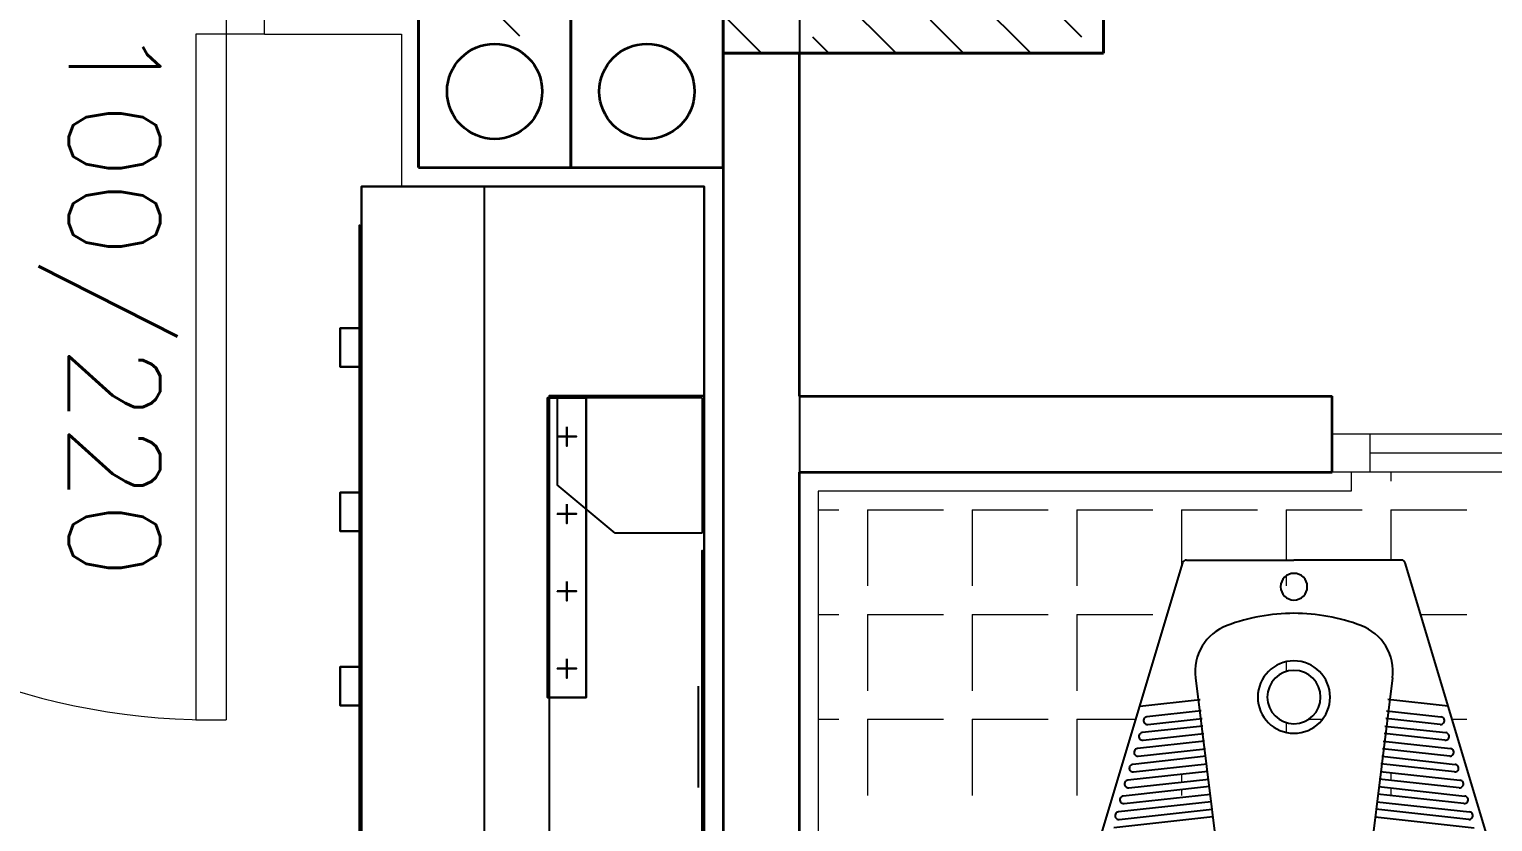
# Model space of a CAD drawing. Header units: inches. Extents: x -7543 to -822, y 102837 to 190349.
# Drawn here: x -831.5496 to -831.51116, y 102836.93425 to 102836.95506 of the extents above; entities that cross this region are included whole.
import ezdxf

# ---------------------------------------------------------------- set-up
doc = ezdxf.new("R2010")
doc.units = ezdxf.units.IN
doc.header["$MEASUREMENT"] = 0
doc.linetypes.add('DASHDOTX2', pattern=[2, 1, -0.5, 0, -0.5])
doc.layers.get('0').update_dxf_attribs({"lineweight": 25})
for name, color, linetype, lineweight in [('AKS', 1, 'Continuous', 25), ('ICOL', 55, 'Continuous', 25), ('İZ DÜŞÜM', 253, 'Continuous', 20), ('KOLON', 2, 'Continuous', 40), ('SIVA', 150, 'Continuous', 15), ('TARAMA', 8, 'Continuous', 25)]:
    doc.layers.add(name, color=color, linetype=linetype, lineweight=lineweight)
for name, color, linetype, lineweight, true_color in [('DUVAR', 7, 'Continuous', 35, 0xfc4642), ('KAPI', 7, 'Continuous', 18, 0xffb360), ('PENCERE', 7, 'Continuous', 18, 0xffb360), ('TEFRİŞ', 7, 'Continuous', 25, 0x78462c)]:
    doc.layers.add(name, color=color, linetype=linetype, lineweight=lineweight, true_color=true_color)
doc.styles.add('TXTX', font='TXTX')

# ---------------------------------------------------------------- blocks, each defined once
blk = doc.blocks.new('_Oblique')
at = {"color": 0, "linetype": 'ByBlock', "lineweight": -2}
blk.add_line((-0.5, -0.5), (0.5, 0.5), dxfattribs=at)

msp = doc.modelspace()

# ---------------------------------------------------------------- linework, layer by layer
at = {"layer": 'AKS', "linetype": 'DASHDOTX2', "ltscale": 10}
msp.add_line((-831.5293657724994, 102837.241780972), (-831.5293657724994, 102836.7293249838), dxfattribs=at)
at = {"layer": 'DUVAR'}
for p, q in [((-831.5393773943474, 102836.9514307916), (-831.5393773943474, 102836.9554307916)), ((-831.5393773943474, 102836.9554307916), (-831.5393773943474, 102836.9514307916)), ((-831.5353773943475, 102836.9514307916), (-831.5353773943475, 102836.9554307916)), ((-831.5353773943475, 102836.9554307916), (-831.5353773943475, 102836.9514307916)), ((-831.5313773943475, 102836.9514307916), (-831.5313773943475, 102836.9554307916)), ((-831.531377394348, 102836.9544307916), (-831.531377394348, 102836.919380539)), ((-831.531377394348, 102836.9544307916), (-831.531377394348, 102836.919380539)), ((-831.5293773943481, 102836.9544307916), (-831.5293773943481, 102836.9454307916)), ((-831.5393773943474, 102836.9514307916), (-831.5353773943475, 102836.9514307916)), ((-831.5353773943475, 102836.9514307916), (-831.5313773943475, 102836.9514307916)), ((-831.5293773943481, 102836.9454307916), (-831.5153773943481, 102836.9454307916)), ((-831.5153773943481, 102836.9434307916), (-831.5153773943481, 102836.9454307916)), ((-831.5293773943481, 102836.9434307916), (-831.5153773943481, 102836.9434307916)), ((-831.5293773943481, 102836.9434307916), (-831.5293773943481, 102836.9202089662))]:
    msp.add_line(p, q, dxfattribs=at)
for centre in [(-831.5373773943475, 102836.9534307916), (-831.5333773943474, 102836.9534307916)]:
    msp.add_circle(centre, 0.00125, dxfattribs=at)
at = {"layer": 'İZ DÜŞÜM'}
for p, q in [((-831.51383315116, 102836.9434307916), (-831.51383315116, 102836.9431919001)), ((-831.528877394348, 102836.9424419001), (-831.52833315116, 102836.9424419001)), ((-831.5275831511601, 102836.9424419001), (-831.5275831511601, 102836.9404419001)), ((-831.5275831511601, 102836.9424419001), (-831.52558315116, 102836.9424419001)), ((-831.52483315116, 102836.9424419001), (-831.52483315116, 102836.9404419001)), ((-831.52483315116, 102836.9424419001), (-831.5228331511601, 102836.9424419001)), ((-831.5220831511601, 102836.9424419001), (-831.5220831511601, 102836.9404419001)), ((-831.5220831511601, 102836.9424419001), (-831.5200831511601, 102836.9424419001)), ((-831.51933315116, 102836.9424419001), (-831.51933315116, 102836.9409380491)), ((-831.51933315116, 102836.9424419001), (-831.5173331511601, 102836.9424419001)), ((-831.51658315116, 102836.9424419001), (-831.51658315116, 102836.9411238979)), ((-831.51658315116, 102836.9424419001), (-831.5145831511601, 102836.9424419001)), ((-831.51383315116, 102836.9424419001), (-831.51383315116, 102836.9411238979)), ((-831.51383315116, 102836.9424419001), (-831.5118331511601, 102836.9424419001)), ((-831.51658315116, 102836.9407070306), (-831.51658315116, 102836.9404419001)), ((-831.528877394348, 102836.9396919001), (-831.52833315116, 102836.9396919001)), ((-831.5275831511601, 102836.9396919001), (-831.5275831511601, 102836.9376919001)), ((-831.5275831511601, 102836.9396919001), (-831.52558315116, 102836.9396919001)), ((-831.52483315116, 102836.9396919001), (-831.52483315116, 102836.9376919001)), ((-831.52483315116, 102836.9396919001), (-831.5228331511601, 102836.9396919001)), ((-831.5220831511601, 102836.9396919001), (-831.5220831511601, 102836.9376919001)), ((-831.5220831511601, 102836.9396919001), (-831.5200831511601, 102836.9396919001)), ((-831.5130666505418, 102836.9396919001), (-831.5118331511601, 102836.9396919001)), ((-831.51658315116, 102836.9384513482), (-831.51658315116, 102836.9381929749)), ((-831.528877394348, 102836.9369419001), (-831.52833315116, 102836.9369419001)), ((-831.5275831511601, 102836.9369419001), (-831.5275831511601, 102836.9349419001)), ((-831.5275831511601, 102836.9369419001), (-831.52558315116, 102836.9369419001)), ((-831.52483315116, 102836.9369419001), (-831.52483315116, 102836.9349419001)), ((-831.52483315116, 102836.9369419001), (-831.5228331511601, 102836.9369419001)), ((-831.5220831511601, 102836.9369419001), (-831.5220831511601, 102836.9349419001)), ((-831.5220831511601, 102836.9369419001), (-831.5205320023389, 102836.9369419001)), ((-831.51658315116, 102836.9368548208), (-831.51658315116, 102836.9365964475)), ((-831.5159884487643, 102836.9369419001), (-831.5156265423872, 102836.9369419001)), ((-831.5122227974875, 102836.9369419001), (-831.5118331511601, 102836.9369419001)), ((-831.51933315116, 102836.9354955176), (-831.51933315116, 102836.935294325)), ((-831.51383315116, 102836.935540529), (-831.51383315116, 102836.935339332)), ((-831.51933315116, 102836.9350931232), (-831.51933315116, 102836.9349419001)), ((-831.51383315116, 102836.9351381324), (-831.51383315116, 102836.9349419001))]:
    msp.add_line(p, q, dxfattribs=at)
at = {"layer": 'KAPI'}
for p, q in [((-831.54442764688, 102836.9599307916), (-831.54442764688, 102836.9549307916)), ((-831.54342764688, 102836.9549307916), (-831.54342764688, 102836.9599307916)), ((-831.54522764688, 102836.9549307916), (-831.54522764688, 102836.9369307916)), ((-831.54442764688, 102836.9549307916), (-831.54522764688, 102836.9549307916)), ((-831.54342764688, 102836.9549307916), (-831.54442764688, 102836.9549307916)), ((-831.54442764688, 102836.9549307916), (-831.54442764688, 102836.9369307916)), ((-831.54522764688, 102836.9369307916), (-831.54442764688, 102836.9369307916))]:
    msp.add_line(p, q, dxfattribs=at)
msp.add_arc((-831.54482764688, 102836.9545307916), 0.01760454486773231, 178.6980473996314, 271.3019526717086, dxfattribs=at)
at = {"layer": 'KOLON'}
for p, q in [((-831.531377394348, 102836.9544307916), (-831.531377394348, 102836.9594307916)), ((-831.5213773943481, 102836.9594307916), (-831.5213773943481, 102836.9544307916)), ((-831.5213773943481, 102836.9544307916), (-831.531377394348, 102836.9544307916))]:
    msp.add_line(p, q, dxfattribs=at)
at = {"layer": 'PENCERE'}
for p, q in [((-831.505377394348, 102836.9444307916), (-831.5153773943481, 102836.9444307916)), ((-831.514377394348, 102836.9434307916), (-831.514377394348, 102836.9444307916)), ((-831.5063773943481, 102836.9439307916), (-831.514377394348, 102836.9439307916)), ((-831.505377394348, 102836.9434307916), (-831.5153773943481, 102836.9434307916))]:
    msp.add_line(p, q, dxfattribs=at)
at = {"layer": 'SIVA'}
for p, q in [((-831.54342764688, 102836.9549307916), (-831.539827141815, 102836.9549307916)), ((-831.539827141815, 102836.9549307916), (-831.539827141815, 102836.9509307916)), ((-831.531877394348, 102836.9509307916), (-831.539827141815, 102836.9509307916)), ((-831.531877394348, 102836.9191734323), (-831.531877394348, 102836.9509307916)), ((-831.5148773943481, 102836.9434307916), (-831.5148773943481, 102836.9429307916)), ((-831.5148773943481, 102836.9429307916), (-831.528877394348, 102836.9429307916)), ((-831.528877394348, 102836.9429307916), (-831.528877394348, 102836.920416073))]:
    msp.add_line(p, q, dxfattribs=at)
at = {"layer": 'TARAMA'}
for p, q in [((-831.5282922494184, 102836.9594307916), (-831.5232922494184, 102836.9544307916)), ((-831.531377394348, 102836.9589804026), (-831.5268277833244, 102836.9544307916)), ((-831.5228439912235, 102836.9557503003), (-831.521960107747, 102836.9548664169)), ((-831.531377394348, 102836.9554448687), (-831.5303633172304, 102836.9544307916)), ((-831.5259375833912, 102836.9553083586), (-831.5250600163685, 102836.9544307916)), ((-831.5290311755588, 102836.9548664169), (-831.5285955502744, 102836.9544307916))]:
    msp.add_line(p, q, dxfattribs=at)
at = {"layer": 'TEFRİŞ'}
for p, q in [((-831.5376535992308, 102836.9509307916), (-831.5376535992308, 102836.9193307916, 0.01625599999999997)), ((-831.5215147543481, 102836.9336660778), (-831.519298774348, 102836.9410526378)), ((-831.519202994348, 102836.9411238979), (-831.5163773943481, 102836.9411238979)), ((-831.513551814348, 102836.9411238979), (-831.5163773943481, 102836.9411238979)), ((-831.511240054348, 102836.9336660778), (-831.5134560143481, 102836.9410526378)), ((-831.5189674743481, 102836.9380275579), (-831.5180697543481, 102836.9308095779)), ((-831.5137873343481, 102836.9380275579), (-831.5146850543481, 102836.9308095779)), ((-831.5320297943481, 102836.9378147916), (-831.5320297943481, 102836.9354587916)), ((-831.5320297943481, 102836.9377507116), (-831.5320297943481, 102836.9357043916)), ((-831.5204284543481, 102836.9372870378), (-831.518844754348, 102836.9374602779)), ((-831.512326354348, 102836.9372870378), (-831.5139100543481, 102836.9374602779)), ((-831.5188121343481, 102836.9371620578), (-831.520240314348, 102836.9370058379)), ((-831.520218554348, 102836.9368070178), (-831.5187903943481, 102836.9369632379)), ((-831.5125362543481, 102836.9368070178), (-831.513964414348, 102836.9369632379)), ((-831.5139426743481, 102836.9371620578), (-831.512514494348, 102836.9370058379)), ((-831.518768654348, 102836.9367644179), (-831.520365114348, 102836.9365897978)), ((-831.520343374348, 102836.9363909778), (-831.518746894348, 102836.9365655978)), ((-831.512411434348, 102836.9363909778), (-831.5140079143481, 102836.9365655978)), ((-831.513986154348, 102836.9367644179), (-831.512389694348, 102836.9365897978)), ((-831.5320297943481, 102836.9362665916), (-831.5320297943481, 102836.9351518916)), ((-831.5187251543481, 102836.9363667978), (-831.520489934348, 102836.9361737579)), ((-831.520468174348, 102836.9359749378), (-831.518703414348, 102836.9361679779)), ((-831.5122866143481, 102836.9359749378), (-831.514051394348, 102836.9361679779)), ((-831.5140296543481, 102836.9363667978), (-831.512264874348, 102836.9361737579)), ((-831.5320297943481, 102836.9357043916), (-831.5320297943481, 102836.9355630316)), ((-831.518681654348, 102836.9359691578), (-831.5206147343481, 102836.9357577178)), ((-831.520592994348, 102836.9355588979), (-831.5186599143481, 102836.9357703578)), ((-831.512161814348, 102836.9355588979), (-831.5140948943481, 102836.9357703578)), ((-831.514073154348, 102836.9359691578), (-831.512140074348, 102836.9357577178)), ((-831.5186381743481, 102836.9355715378), (-831.5207395543481, 102836.9353416778)), ((-831.520717814348, 102836.9351428778), (-831.5186164143481, 102836.9353727179)), ((-831.512036994348, 102836.9351428778), (-831.514138394348, 102836.9353727179)), ((-831.514116634348, 102836.9355715378), (-831.5120152543481, 102836.9353416778)), ((-831.518594674348, 102836.9351738979), (-831.5208643743481, 102836.9349256378)), ((-831.5208426143481, 102836.9347268378), (-831.5185729343481, 102836.9349750979)), ((-831.511912194348, 102836.9347268378), (-831.5141818743481, 102836.9349750979)), ((-831.514160134348, 102836.9351738979), (-831.5118904343481, 102836.9349256378)), ((-831.5185511743481, 102836.9347762778), (-831.5209891743481, 102836.9345095978)), ((-831.520967434348, 102836.9343107978), (-831.518529434348, 102836.9345774579)), ((-831.511787374348, 102836.9343107978), (-831.514225374348, 102836.9345774579)), ((-831.5142036343481, 102836.9347762778), (-831.5117656343481, 102836.9345095978)), ((-831.518507694348, 102836.9343786579), (-831.5211139943481, 102836.9340935778)), ((-831.5142471143481, 102836.9343786579), (-831.5116408143481, 102836.9340935778))]:
    msp.add_line(p, q, dxfattribs=at)
for centre, radius, start, end in [((-831.519202994348, 102836.9410238978), 0.0001, 90, 163.3007560512066), ((-831.513551814348, 102836.9410238978), 0.0001, 16.69924394879344, 90), ((-831.5163773943481, 102836.9404238978), 0.0003500000000000001, 90, 270), ((-831.5163773943481, 102836.9404238978), 0.0003500000000000001, 270, 90), ((-831.5163773943481, 102836.9347238979), 0.005000000000000001, 90, 110.5699919440301), ((-831.5163773943481, 102836.9347238979), 0.005000000000000001, 69.43000805596989, 90), ((-831.5176773943481, 102836.9381879978), 0.0013, 110.5699919440301, 187.0895350956455), ((-831.515077394348, 102836.9381879978), 0.0013, 352.9104649043546, 69.43000805596989), ((-831.5163773943481, 102836.9375238979), 0.00095, 90, 270), ((-831.5163773943481, 102836.9375238979), 0.00095, 270, 90), ((-831.5163773943481, 102836.9375238979), 0.0007000000000000001, 90, 270), ((-831.5163773943481, 102836.9375238979), 0.0007000000000000001, 270, 90), ((-831.520229434348, 102836.9369064178), 0.0001, 96.2423019960967, 276.2423019960967), ((-831.5125253743481, 102836.9369064178), 0.0001, 263.7576980039033, 83.75769800390331), ((-831.520354254348, 102836.9364903978), 0.0001, 96.2423019960967, 276.2423019960967), ((-831.512400554348, 102836.9364903978), 0.0001, 263.7576980039033, 83.75769800390331), ((-831.520479054348, 102836.9360743579), 0.0001, 96.2423019960967, 276.2423019960967), ((-831.512275754348, 102836.9360743579), 0.0001, 263.7576980039033, 83.75769800390331), ((-831.520603874348, 102836.9356583178), 0.0001, 96.2423019960967, 276.2423019960967), ((-831.512150934348, 102836.9356583178), 0.0001, 263.7576980039033, 83.75769800390331), ((-831.520728674348, 102836.9352422778), 0.0001, 96.2423019960967, 276.2423019960967), ((-831.512026134348, 102836.9352422778), 0.0001, 263.7576980039033, 83.75769800390331), ((-831.5208534943481, 102836.9348262378), 0.0001, 96.2423019960967, 276.2423019960967), ((-831.511901314348, 102836.9348262378), 0.0001, 263.7576980039033, 83.75769800390331), ((-831.5209782943481, 102836.9344101978), 0.0001, 96.2423019960967, 276.2423019960967), ((-831.5117765143481, 102836.9344101978), 0.0001, 263.7576980039033, 83.75769800390331)]:
    msp.add_arc(centre, radius, start, end, dxfattribs=at)
for points in [[(-831.531877394348, 102836.9193307916, 0.01625599999999998), (-831.5408773943481, 102836.9193307916, 0.01625599999999998), (-831.5408773943481, 102836.9509307916, 0.016256), (-831.531877394348, 102836.9509307916, 0.016256)], [(-831.5408773943481, 102836.9193307916, 0.01625599999999998), (-831.5408773943481, 102836.9193307916), (-831.5408773943481, 102836.9509307916), (-831.5408773943481, 102836.9509307916, 0.016256)], [(-831.5408773943481, 102836.9193307916, 0.01625599999999998), (-831.5408773943481, 102836.9193307916), (-831.5408773943481, 102836.9509307916), (-831.5408773943481, 102836.9509307916, 0.016256)], [(-831.531877394348, 102836.9509307916, 0.016256), (-831.5408773943481, 102836.9509307916, 0.016256), (-831.5408773943481, 102836.9509307916), (-831.531877394348, 102836.9509307916)], [(-831.531877394348, 102836.9509307916, 0.016256), (-831.531877394348, 102836.9509307916), (-831.531877394348, 102836.9193307916), (-831.531877394348, 102836.9193307916, 0.01625599999999998)], [(-831.540928194348, 102836.9499147916, 0.01524), (-831.540928194348, 102836.9499147916, 0.011176), (-831.540928194348, 102836.9423867916, 0.011176), (-831.540928194348, 102836.9423867916, 0.01524)], [(-831.540928194348, 102836.9499147916, 0.006096000000000001), (-831.540928194348, 102836.9349507916, 0.006096000000000001), (-831.540928194348, 102836.9349507916, 0.01016), (-831.540928194348, 102836.9499147916, 0.01016)], [(-831.540928194348, 102836.9499147916, 0.001016), (-831.540928194348, 102836.9349507916, 0.001016), (-831.540928194348, 102836.9349507916, 0.005080000000000001), (-831.540928194348, 102836.9499147916, 0.005080000000000001)], [(-831.5414361943481, 102836.9472127916, 0.013462), (-831.5414361943481, 102836.9472127916, 0.012954), (-831.5414361943481, 102836.9461967916, 0.012954), (-831.5414361943481, 102836.9461967916, 0.013462)], [(-831.540928194348, 102836.9472127916, 0.012954), (-831.540928194348, 102836.9461967916, 0.012954), (-831.5414361943481, 102836.9461967916, 0.012954), (-831.5414361943481, 102836.9472127916, 0.012954)], [(-831.540928194348, 102836.9472127916, 0.013462), (-831.540928194348, 102836.9461967916, 0.013462), (-831.5414361943481, 102836.9461967916, 0.013462), (-831.5414361943481, 102836.9472127916, 0.013462)], [(-831.540928194348, 102836.9472127916, 0.013462), (-831.540928194348, 102836.9472127916, 0.012954), (-831.5414361943481, 102836.9472127916, 0.012954), (-831.5414361943481, 102836.9472127916, 0.013462)], [(-831.540928194348, 102836.9472127916, 0.013462), (-831.540928194348, 102836.9472127916, 0.012954), (-831.540928194348, 102836.9461967916, 0.012954), (-831.540928194348, 102836.9461967916, 0.013462)], [(-831.540928194348, 102836.9461967916, 0.013462), (-831.540928194348, 102836.9461967916, 0.012954), (-831.5414361943481, 102836.9461967916, 0.012954), (-831.5414361943481, 102836.9461967916, 0.013462)], [(-831.534976194348, 102836.9453839916, 0.01778), (-831.5359921943481, 102836.9453839916, 0.01778), (-831.5359921943481, 102836.9375099916, 0.01778), (-831.534976194348, 102836.9375099916, 0.01778)], [(-831.534976194348, 102836.9453839916, 0.018288), (-831.5359921943481, 102836.9453839916, 0.018288), (-831.5359921943481, 102836.9375099916, 0.018288), (-831.534976194348, 102836.9375099916, 0.018288)], [(-831.5359921943481, 102836.9453839916, 0.01778), (-831.5359921943481, 102836.9375099916, 0.01778), (-831.5359921943481, 102836.9375099916, 0.018288), (-831.5359921943481, 102836.9453839916, 0.018288)], [(-831.534976194348, 102836.9453839916, 0.01778), (-831.5359921943481, 102836.9453839916, 0.01778), (-831.5359921943481, 102836.9453839916, 0.018288), (-831.534976194348, 102836.9453839916, 0.018288)], [(-831.535941394348, 102836.9248267916, 0.04063999999999997), (-831.531877394348, 102836.9248267916, 0.04063999999999997), (-831.531877394348, 102836.9454347916, 0.04064), (-831.535941394348, 102836.9454347916, 0.04064)], [(-831.535941394348, 102836.9454347916, 0.016256), (-831.531877394348, 102836.9454347916, 0.016256), (-831.531877394348, 102836.9454347916, 0.04064), (-831.535941394348, 102836.9454347916, 0.04064)], [(-831.534976194348, 102836.9453839916, 0.01778), (-831.534976194348, 102836.9375099916, 0.01778), (-831.534976194348, 102836.9375099916, 0.018288), (-831.534976194348, 102836.9453839916, 0.018288)], [(-831.531877394348, 102836.9248267916, 0.04063999999999997), (-831.531877394348, 102836.9454347916, 0.04064), (-831.531877394348, 102836.9454347916, 0.016256), (-831.531877394348, 102836.9248267916, 0.01625599999999998)], [(-831.5354841943481, 102836.9446219916, 0.016256), (-831.5354841943481, 102836.9441139916, 0.016256), (-831.5354841943481, 102836.9441139916, 0.01778), (-831.5354841943481, 102836.9446219916, 0.01778)], [(-831.535738194348, 102836.9443679916, 0.016256), (-831.5352301943481, 102836.9443679916, 0.016256), (-831.5352301943481, 102836.9443679916, 0.01778), (-831.535738194348, 102836.9443679916, 0.01778)], [(-831.5414361943481, 102836.9428947916, 0.003301999999999999), (-831.5414361943481, 102836.9428947916, 0.002794), (-831.5414361943481, 102836.9418787916, 0.002794), (-831.5414361943481, 102836.9418787916, 0.003301999999999999)], [(-831.540928194348, 102836.9428947916, 0.002794), (-831.540928194348, 102836.9418787916, 0.002794), (-831.5414361943481, 102836.9418787916, 0.002794), (-831.5414361943481, 102836.9428947916, 0.002794)], [(-831.540928194348, 102836.9428947916, 0.003301999999999999), (-831.540928194348, 102836.9418787916, 0.003301999999999999), (-831.5414361943481, 102836.9418787916, 0.003301999999999999), (-831.5414361943481, 102836.9428947916, 0.003301999999999999)], [(-831.540928194348, 102836.9428947916, 0.003301999999999999), (-831.540928194348, 102836.9428947916, 0.002794), (-831.5414361943481, 102836.9428947916, 0.002794), (-831.5414361943481, 102836.9428947916, 0.003301999999999999)], [(-831.5414361943481, 102836.9428947916, 0.008381999999999999), (-831.5414361943481, 102836.9428947916, 0.007874), (-831.5414361943481, 102836.9418787916, 0.007874), (-831.5414361943481, 102836.9418787916, 0.008381999999999999)], [(-831.540928194348, 102836.9428947916, 0.007874), (-831.540928194348, 102836.9418787916, 0.007874), (-831.5414361943481, 102836.9418787916, 0.007874), (-831.5414361943481, 102836.9428947916, 0.007874)], [(-831.540928194348, 102836.9428947916, 0.008381999999999999), (-831.540928194348, 102836.9418787916, 0.008381999999999999), (-831.5414361943481, 102836.9418787916, 0.008381999999999999), (-831.5414361943481, 102836.9428947916, 0.008381999999999999)], [(-831.540928194348, 102836.9428947916, 0.008381999999999999), (-831.540928194348, 102836.9428947916, 0.007874), (-831.5414361943481, 102836.9428947916, 0.007874), (-831.5414361943481, 102836.9428947916, 0.008381999999999999)], [(-831.540928194348, 102836.9428947916, 0.003301999999999999), (-831.540928194348, 102836.9428947916, 0.002794), (-831.540928194348, 102836.9418787916, 0.002794), (-831.540928194348, 102836.9418787916, 0.003301999999999999)], [(-831.540928194348, 102836.9428947916, 0.008381999999999999), (-831.540928194348, 102836.9428947916, 0.007874), (-831.540928194348, 102836.9418787916, 0.007874), (-831.540928194348, 102836.9418787916, 0.008381999999999999)], [(-831.5354841943481, 102836.9425899916, 0.016256), (-831.5354841943481, 102836.9420819916, 0.016256), (-831.5354841943481, 102836.9420819916, 0.01778), (-831.5354841943481, 102836.9425899916, 0.01778)], [(-831.535738194348, 102836.9423359916, 0.016256), (-831.5352301943481, 102836.9423359916, 0.016256), (-831.5352301943481, 102836.9423359916, 0.01778), (-831.535738194348, 102836.9423359916, 0.01778)], [(-831.540928194348, 102836.9418787916, 0.003301999999999999), (-831.540928194348, 102836.9418787916, 0.002794), (-831.5414361943481, 102836.9418787916, 0.002794), (-831.5414361943481, 102836.9418787916, 0.003301999999999999)], [(-831.540928194348, 102836.9418787916, 0.008381999999999999), (-831.540928194348, 102836.9418787916, 0.007874), (-831.5414361943481, 102836.9418787916, 0.007874), (-831.5414361943481, 102836.9418787916, 0.008381999999999999)], [(-831.540928194348, 102836.9413707916, 0.01524), (-831.540928194348, 102836.9413707916, 0.011176), (-831.540928194348, 102836.9349507916, 0.011176), (-831.540928194348, 102836.9349507916, 0.01524)], [(-831.5319281943481, 102836.9413707916, 0.039116), (-831.5319281943481, 102836.9413707916, 0.02032), (-831.5319281943481, 102836.9288907916, 0.02031999999999997), (-831.5319281943481, 102836.9288907916, 0.03911599999999997)], [(-831.535738194348, 102836.9403039916, 0.016256), (-831.5352301943481, 102836.9403039916, 0.016256), (-831.5352301943481, 102836.9403039916, 0.01778), (-831.535738194348, 102836.9403039916, 0.01778)], [(-831.5354841943481, 102836.9405579916, 0.016256), (-831.5354841943481, 102836.9400499916, 0.016256), (-831.5354841943481, 102836.9400499916, 0.01778), (-831.5354841943481, 102836.9405579916, 0.01778)], [(-831.5354841943481, 102836.9385259916, 0.016256), (-831.5354841943481, 102836.9380179916, 0.016256), (-831.5354841943481, 102836.9380179916, 0.01778), (-831.5354841943481, 102836.9385259916, 0.01778)], [(-831.5414361943481, 102836.9383227916, 0.013462), (-831.5414361943481, 102836.9383227916, 0.012954), (-831.5414361943481, 102836.9373067916, 0.012954), (-831.5414361943481, 102836.9373067916, 0.013462)], [(-831.540928194348, 102836.9383227916, 0.012954), (-831.540928194348, 102836.9373067916, 0.012954), (-831.5414361943481, 102836.9373067916, 0.012954), (-831.5414361943481, 102836.9383227916, 0.012954)], [(-831.540928194348, 102836.9383227916, 0.013462), (-831.540928194348, 102836.9373067916, 0.013462), (-831.5414361943481, 102836.9373067916, 0.013462), (-831.5414361943481, 102836.9383227916, 0.013462)], [(-831.540928194348, 102836.9383227916, 0.013462), (-831.540928194348, 102836.9383227916, 0.012954), (-831.5414361943481, 102836.9383227916, 0.012954), (-831.5414361943481, 102836.9383227916, 0.013462)], [(-831.540928194348, 102836.9383227916, 0.013462), (-831.540928194348, 102836.9383227916, 0.012954), (-831.540928194348, 102836.9373067916, 0.012954), (-831.540928194348, 102836.9373067916, 0.013462)], [(-831.535738194348, 102836.9382719916, 0.016256), (-831.5352301943481, 102836.9382719916, 0.016256), (-831.5352301943481, 102836.9382719916, 0.01778), (-831.535738194348, 102836.9382719916, 0.01778)], [(-831.540928194348, 102836.9373067916, 0.013462), (-831.540928194348, 102836.9373067916, 0.012954), (-831.5414361943481, 102836.9373067916, 0.012954), (-831.5414361943481, 102836.9373067916, 0.013462)], [(-831.534976194348, 102836.9375099916, 0.01778), (-831.5359921943481, 102836.9375099916, 0.01778), (-831.5359921943481, 102836.9375099916, 0.018288), (-831.534976194348, 102836.9375099916, 0.018288)], [(-831.540928194348, 102836.9352227916, 0.007111999999999976), (-831.540928194348, 102836.9352227916, 0.003047999999999973), (-831.540928194348, 102836.9288907916, 0.01117599999999997), (-831.540928194348, 102836.9288907916, 0.01523999999999997)], [(-831.540928194348, 102836.9352227916, -0.002032000000000026), (-831.540928194348, 102836.9203467916, 0.006095999999999973), (-831.540928194348, 102836.9203467916, 0.01015999999999997), (-831.540928194348, 102836.9352227916, 0.002031999999999974)], [(-831.540928194348, 102836.9352227916, -0.007112000000000027), (-831.540928194348, 102836.9203467916, 0.001015999999999971), (-831.540928194348, 102836.9203467916, 0.005079999999999973), (-831.540928194348, 102836.9352227916, -0.003048000000000026)]]:
    msp.add_3dface(points, dxfattribs=at)
for points, invisible_edges in [([(-831.535738194348, 102836.9453839916, 0.022352), (-831.535738194348, 102836.9430979916, 0.022352), (-831.5319281943481, 102836.9453839916, 0.022352)], 2), ([(-831.534214194348, 102836.9418279916, 0.022352), (-831.535738194348, 102836.9430979916, 0.022352), (-831.5319281943481, 102836.9453839916, 0.022352), (-831.534214194348, 102836.9418279916, 0.022352)], 6), ([(-831.535738194348, 102836.9453839916, 0.028448), (-831.535738194348, 102836.9430979916, 0.028448), (-831.5319281943481, 102836.9453839916, 0.028448)], 2), ([(-831.534214194348, 102836.9418279916, 0.028448), (-831.535738194348, 102836.9430979916, 0.028448), (-831.5319281943481, 102836.9453839916, 0.028448), (-831.534214194348, 102836.9418279916, 0.028448)], 6), ([(-831.534214194348, 102836.9418279916, 0.03454400000000001), (-831.535738194348, 102836.9430979916, 0.03454400000000001), (-831.5319281943481, 102836.9453839916, 0.03454400000000001), (-831.534214194348, 102836.9418279916, 0.03454400000000001)], 6), ([(-831.535738194348, 102836.9453839916, 0.03454400000000001), (-831.535738194348, 102836.9430979916, 0.03454400000000001), (-831.5319281943481, 102836.9453839916, 0.03454400000000001)], 2), ([(-831.5319281943481, 102836.9453839916, 0.022352), (-831.5319281943481, 102836.9418279916, 0.022352), (-831.534214194348, 102836.9418279916, 0.022352), (-831.5319281943481, 102836.9453839916, 0.022352)], 4), ([(-831.5319281943481, 102836.9453839916, 0.028448), (-831.5319281943481, 102836.9418279916, 0.028448), (-831.534214194348, 102836.9418279916, 0.028448), (-831.5319281943481, 102836.9453839916, 0.028448)], 4), ([(-831.5319281943481, 102836.9453839916, 0.03454400000000001), (-831.5319281943481, 102836.9418279916, 0.03454400000000001), (-831.534214194348, 102836.9418279916, 0.03454400000000001), (-831.5319281943481, 102836.9453839916, 0.03454400000000001)], 4)]:
    msp.add_3dface(points, dxfattribs=dict(at, invisible_edges=invisible_edges))

# ---------------------------------------------------------------- block references
at = {"layer": 'ICOL', "xscale": 0.001080000001820736, "yscale": 0.001080000001820736, "zscale": 0.001080000001820736, "rotation": 270}
msp.add_blockref('_Oblique', (-831.5372656394459, 102836.9554307916), dxfattribs=at)

# ---------------------------------------------------------------- texts
at = {"layer": 'KAPI', "style": 'TXTX'}
msp.add_text('100/220', height=0.0024, rotation=270, dxfattribs=at).set_placement((-831.5485629214195, 102836.9552197662))

doc.saveas('drawing.dxf')
